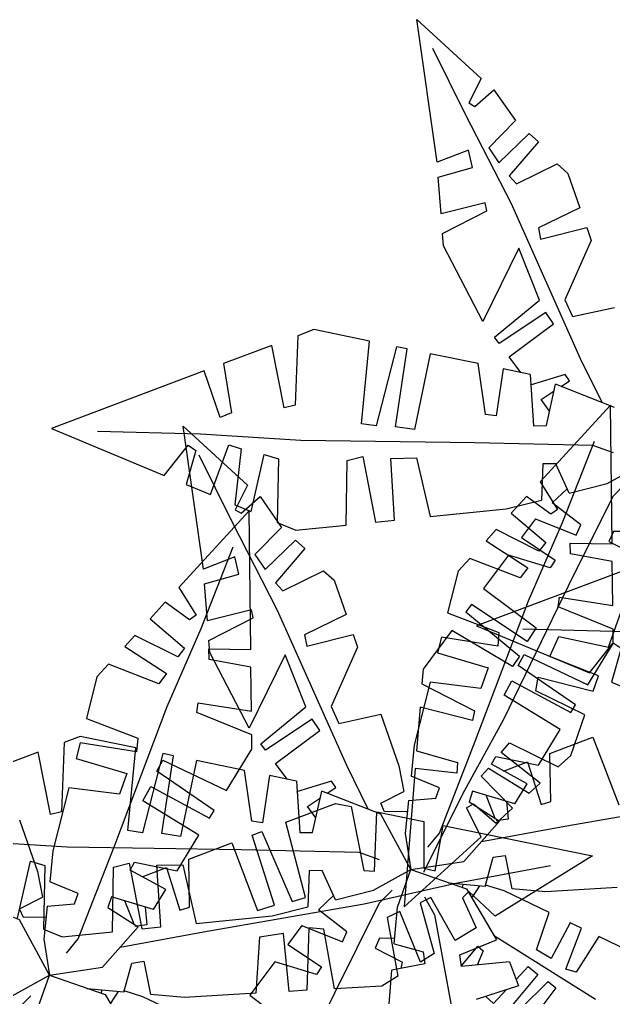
# Model space of a CAD drawing. Header units: millimetres. Extents: x 266 to 2266, y 192 to 2476.
# Drawn here: x 512.6 to 553.2, y 1519.3 to 1586.2 of the extents above; entities that cross this region are included whole.
import ezdxf

# ---------------------------------------------------------------- set-up
doc = ezdxf.new("R2010")
doc.units = ezdxf.units.MM
doc.layers.add('PALMA_pianta - trees palm', color=74, linetype='Continuous', lineweight=25)

msp = doc.modelspace()

# ---------------------------------------------------------------- linework, layer by layer
at = {"layer": 'PALMA_pianta - trees palm'}
for p, q in [((541.132, 1576.397), (539.74, 1586.153)), ((539.74, 1586.153), (544.154, 1582.13)), ((543.075, 1579.675), (540.833, 1584.179)), ((544.154, 1582.13), (543.308, 1580.453)), ((543.712, 1580.222), (545.012, 1581.348)), ((545.012, 1581.348), (546.482, 1579.243)), ((543.308, 1580.453), (543.712, 1580.222)), ((546.209, 1573.559), (543.075, 1579.675)), ((546.482, 1579.243), (544.661, 1577.397)), ((545.349, 1576.359), (547.433, 1578.376)), ((547.433, 1578.376), (548.067, 1577.798)), ((547.433, 1578.376), (548.067, 1577.798)), ((544.661, 1577.397), (545.349, 1576.359)), ((548.067, 1577.798), (546.069, 1575.464)), ((543.275, 1577.225), (541.132, 1576.397)), ((543.558, 1576.044), (543.275, 1577.225)), ((541.211, 1575.38), (543.558, 1576.044)), ((546.558, 1574.915), (549.348, 1576.288)), ((549.348, 1576.288), (550.072, 1575.628)), ((541.406, 1572.871), (541.211, 1575.38)), ((546.069, 1575.464), (546.558, 1574.915)), ((550.072, 1575.628), (550.889, 1573.295)), ((544.42, 1573.619), (541.406, 1572.871)), ((544.534, 1573.07), (544.42, 1573.619)), ((550.933, 1562.966), (546.209, 1573.559)), ((550.889, 1573.295), (548.054, 1571.912)), ((541.511, 1571.521), (544.534, 1573.07)), ((541.576, 1570.689), (541.511, 1571.521)), ((548.054, 1571.912), (548.196, 1571.133)), ((548.196, 1571.133), (551.364, 1571.937)), ((551.364, 1571.937), (551.672, 1571.056)), ((551.364, 1571.937), (551.672, 1571.056)), ((544.252, 1565.521), (541.576, 1570.689)), ((551.672, 1571.056), (549.873, 1567.007)), ((546.723, 1570.528), (544.252, 1565.521)), ((548.141, 1566.98), (546.723, 1570.528)), ((545.056, 1564.444), (548.141, 1566.98)), ((549.873, 1567.007), (550.39, 1565.852)), ((548.572, 1566.143), (545.373, 1564.018)), ((549.09, 1565.363), (548.572, 1566.143)), ((550.39, 1565.852), (553.263, 1566.471)), ((546.06, 1563.098), (549.09, 1565.363)), ((532.7, 1564.96), (531.607, 1564.548)), ((536.509, 1564.173), (532.7, 1564.96)), ((531.607, 1564.548), (531.434, 1559.796)), ((535.956, 1558.528), (536.509, 1564.173)), ((545.373, 1564.018), (545.056, 1564.444)), ((545.373, 1564.018), (545.056, 1564.444)), ((529.832, 1563.881), (526.535, 1562.64)), ((530.671, 1559.616), (529.832, 1563.881)), ((538.352, 1563.793), (536.965, 1558.376)), ((538.282, 1558.326), (539.08, 1563.643)), ((539.08, 1563.643), (538.352, 1563.793)), ((539.08, 1563.643), (538.352, 1563.793)), ((540.654, 1563.318), (539.578, 1558.131)), ((543.945, 1562.638), (540.654, 1563.318)), ((526.535, 1562.64), (527.085, 1559.27)), ((544.447, 1559.169), (543.945, 1562.638)), ((546.85, 1562.038), (546.06, 1563.098)), ((552.409, 1559.986), (550.933, 1562.966)), ((525.198, 1562.137), (514.759, 1558.209)), ((526.3, 1558.946), (525.198, 1562.137)), ((545.654, 1562.285), (545.167, 1559.061)), ((547.504, 1561.903), (545.654, 1562.285)), ((549.892, 1561.899), (547.495, 1561.174)), ((547.504, 1561.903), (547.716, 1558.383)), ((549.604, 1561.083), (550.18, 1561.466)), ((550.18, 1561.466), (549.892, 1561.899)), ((548.241, 1560.175), (549.133, 1560.769)), ((548.602, 1558.398), (549.235, 1561.227)), ((553.271, 1559.649), (549.235, 1561.227)), ((548.824, 1559.393), (548.241, 1560.175)), ((527.085, 1559.27), (526.3, 1558.946)), ((531.434, 1559.796), (530.671, 1559.616)), ((552.98, 1559.806), (548.174, 1554.566)), ((553.092, 1550.322), (552.98, 1559.806)), ((545.167, 1559.061), (544.447, 1559.169)), ((514.759, 1558.209), (522.479, 1554.998)), ((524.953, 1557.821), (517.91, 1557.994)), ((525.154, 1548.596), (523.761, 1558.352)), ((523.761, 1558.352), (528.175, 1554.328)), ((536.965, 1558.376), (535.956, 1558.528)), ((539.578, 1558.131), (538.282, 1558.326)), ((547.716, 1558.383), (548.602, 1558.398)), ((531.808, 1557.382), (524.953, 1557.821)), ((543.712, 1557.216), (531.808, 1557.382)), ((549.714, 1551.769), (551.894, 1557.349)), ((522.479, 1554.998), (524.103, 1557.065)), ((524.636, 1556.69), (523.979, 1554.373)), ((524.103, 1557.065), (524.636, 1556.69)), ((525.643, 1553.682), (526.904, 1557.086)), ((526.904, 1557.086), (527.747, 1556.812)), ((527.747, 1556.812), (527.306, 1552.99)), ((551.784, 1557.035), (543.712, 1557.216)), ((553.181, 1556.531), (551.784, 1557.035)), ((527.097, 1551.873), (524.854, 1556.378)), ((528.415, 1552.528), (529.309, 1556.43)), ((529.309, 1556.43), (530.296, 1556.135)), ((530.296, 1556.135), (530.208, 1551.782)), ((534.918, 1551.603), (534.991, 1556.019)), ((534.991, 1556.019), (536.064, 1556.3)), ((536.064, 1556.3), (536.922, 1551.806)), ((537.958, 1556.163), (539.729, 1556.192)), ((538.222, 1551.937), (537.958, 1556.163)), ((539.729, 1556.192), (540.647, 1552.183)), ((548.356, 1555.781), (548.269, 1553.317)), ((549.242, 1555.796), (548.356, 1555.781)), ((550.16, 1553.792), (549.242, 1555.796)), ((552.767, 1554.447), (555.321, 1555.863)), ((548.174, 1554.566), (549.355, 1552.668)), ((523.979, 1554.373), (525.643, 1553.682)), ((528.175, 1554.328), (527.329, 1552.652)), ((550.024, 1554.088), (549.001, 1553.116)), ((550.16, 1553.792), (552.767, 1554.447)), ((554.036, 1554.458), (553.144, 1553.566)), ((527.733, 1552.421), (529.033, 1553.546)), ((529.033, 1553.546), (530.504, 1551.442)), ((545.846, 1552.708), (548.269, 1553.317)), ((547.24, 1553.547), (546.204, 1552.419)), ((548.901, 1552.351), (547.24, 1553.547)), ((553.144, 1553.566), (550.095, 1547.422)), ((528.28, 1552.583), (523.473, 1547.342)), ((527.306, 1552.99), (528.415, 1552.528)), ((527.306, 1552.99), (528.415, 1552.528)), ((527.329, 1552.652), (527.733, 1552.421)), ((528.392, 1543.099), (528.28, 1552.583)), ((540.647, 1552.183), (545.846, 1552.708)), ((549.355, 1552.668), (548.901, 1552.351)), ((550.949, 1551.609), (549.001, 1553.116)), ((536.922, 1551.806), (538.222, 1551.937)), ((536.922, 1551.806), (538.222, 1551.937)), ((546.204, 1552.419), (548.56, 1550.423)), ((547.856, 1552.029), (546.896, 1550.744)), ((547.856, 1552.029), (550.64, 1550.923)), ((530.231, 1545.758), (527.097, 1551.873)), ((530.504, 1551.442), (528.682, 1549.595)), ((530.208, 1551.782), (531.475, 1551.255)), ((531.475, 1551.255), (534.918, 1551.603)), ((545.169, 1551.29), (544.479, 1550.537)), ((545.169, 1551.29), (544.479, 1550.537)), ((548.097, 1549.829), (545.169, 1551.29)), ((547.374, 1546.417), (549.714, 1551.769)), ((550.64, 1550.923), (550.949, 1551.609)), ((529.37, 1548.558), (531.455, 1550.575)), ((531.455, 1550.575), (532.088, 1549.997)), ((531.455, 1550.575), (532.088, 1549.997)), ((546.896, 1550.744), (549.2, 1549.206)), ((553.181, 1551.163), (552.873, 1550.477)), ((554.21, 1551.154), (553.181, 1551.163)), ((525.013, 1544.546), (527.194, 1550.126)), ((532.088, 1549.997), (530.09, 1547.663)), ((544.479, 1550.537), (547.338, 1548.69)), ((548.56, 1550.423), (548.097, 1549.829)), ((550.222, 1550.367), (553.092, 1550.322)), ((550.253, 1549.645), (550.222, 1550.367)), ((552.873, 1550.477), (554.737, 1549.521)), ((527.296, 1549.424), (525.154, 1548.596)), ((527.58, 1548.243), (527.296, 1549.424)), ((528.682, 1549.595), (529.37, 1548.558)), ((543.362, 1549.32), (542.574, 1548.46)), ((546.816, 1547.988), (543.362, 1549.32)), ((546.008, 1549.556), (544.299, 1547.27)), ((548.857, 1548.691), (546.008, 1549.556)), ((553.107, 1549.107), (550.253, 1549.645)), ((554.275, 1548.634), (543.836, 1544.706)), ((547.338, 1548.69), (546.816, 1547.988)), ((549.2, 1549.206), (548.857, 1548.691)), ((553.142, 1546.112), (553.107, 1549.107)), ((525.233, 1547.579), (527.58, 1548.243)), ((530.58, 1547.114), (533.37, 1548.487)), ((533.37, 1548.487), (534.094, 1547.827)), ((542.574, 1548.46), (541.853, 1545.607)), ((523.473, 1547.342), (524.655, 1545.445)), ((525.428, 1545.07), (525.233, 1547.579)), ((530.09, 1547.663), (530.58, 1547.114)), ((534.094, 1547.827), (534.91, 1545.494)), ((544.299, 1547.27), (547.901, 1544.573)), ((550.095, 1547.422), (545.675, 1538.326)), ((549.413, 1546.015), (549.49, 1546.678)), ((549.49, 1546.678), (553.142, 1546.112)), ((522.539, 1546.324), (521.504, 1545.195)), ((524.201, 1545.128), (522.539, 1546.324)), ((543.481, 1546.176), (543.103, 1545.671)), ((543.481, 1546.176), (543.103, 1545.671)), ((547.283, 1543.646), (543.481, 1546.176)), ((543.789, 1536.95), (547.374, 1546.417)), ((553.161, 1544.499), (549.413, 1546.015)), ((552.861, 1543.25), (553.856, 1546.084)), ((524.655, 1545.445), (524.201, 1545.128)), ((528.441, 1545.818), (525.428, 1545.07)), ((525.533, 1543.72), (528.555, 1545.269)), ((528.555, 1545.269), (528.441, 1545.818)), ((534.955, 1535.165), (530.231, 1545.758)), ((534.91, 1545.494), (532.075, 1544.111)), ((541.853, 1545.607), (545.362, 1544.268)), ((543.103, 1545.671), (546.77, 1542.65)), ((521.504, 1545.195), (523.86, 1543.2)), ((522.674, 1539.194), (525.013, 1544.546)), ((543.836, 1544.706), (551.557, 1541.494)), ((547.901, 1544.573), (547.283, 1543.646)), ((520.469, 1544.067), (519.778, 1543.314)), ((520.469, 1544.067), (519.778, 1543.314)), ((523.396, 1542.606), (520.469, 1544.067)), ((532.075, 1544.111), (532.218, 1543.331)), ((532.218, 1543.331), (535.386, 1544.136)), ((535.386, 1544.136), (535.694, 1543.255)), ((535.386, 1544.136), (535.694, 1543.255)), ((542.146, 1544.39), (540.168, 1541.744)), ((541.434, 1543.946), (541.162, 1542.869)), ((541.434, 1543.946), (541.162, 1542.869)), ((545.276, 1543.329), (541.434, 1543.946)), ((546.29, 1541.929), (542.146, 1544.39)), ((545.362, 1544.268), (545.276, 1543.329)), ((554.03, 1544.318), (546.988, 1544.491)), ((548.83, 1542.616), (549.446, 1543.989)), ((549.446, 1543.989), (552.861, 1543.25)), ((553.173, 1543.506), (553.161, 1544.499)), ((519.778, 1543.314), (522.638, 1541.467)), ((525.597, 1542.888), (525.533, 1543.72)), ((535.694, 1543.255), (533.895, 1539.206)), ((551.44, 1540.69), (553.173, 1543.506)), ((551.557, 1541.494), (553.18, 1543.561)), ((553.18, 1543.561), (553.713, 1543.186)), ((523.86, 1543.2), (523.396, 1542.606)), ((525.521, 1543.143), (528.392, 1543.099)), ((525.553, 1542.422), (525.521, 1543.143)), ((528.273, 1537.72), (525.597, 1542.888)), ((530.744, 1542.727), (528.273, 1537.72)), ((532.162, 1539.179), (530.744, 1542.727)), ((541.162, 1542.869), (544.617, 1541.855)), ((546.77, 1542.65), (546.29, 1541.929)), ((546.674, 1542.007), (547.087, 1542.769)), ((547.087, 1542.769), (551.44, 1540.69)), ((552.175, 1541.296), (548.83, 1542.616)), ((553.713, 1543.186), (553.057, 1540.87)), ((518.662, 1542.096), (517.873, 1541.237)), ((522.116, 1540.764), (518.662, 1542.096)), ((528.406, 1541.884), (525.553, 1542.422)), ((528.442, 1538.889), (528.406, 1541.884)), ((550.601, 1539.327), (546.674, 1542.007)), ((517.873, 1541.237), (517.153, 1538.384)), ((522.638, 1541.467), (522.116, 1540.764)), ((540.168, 1541.744), (540.09, 1540.755)), ((544.617, 1541.855), (544.126, 1540.43)), ((547.871, 1540.282), (548.041, 1541.209)), ((548.041, 1541.209), (551.808, 1540.249)), ((551.808, 1540.249), (552.175, 1541.296)), ((551.808, 1540.249), (552.175, 1541.296)), ((540.655, 1540.859), (539.568, 1536.551)), ((540.09, 1540.755), (543.683, 1538.909)), ((544.126, 1540.43), (540.655, 1540.859)), ((545.72, 1539.988), (546.251, 1540.968)), ((546.251, 1540.968), (550.27, 1538.789)), ((553.057, 1540.87), (554.72, 1540.178)), ((549.554, 1537.624), (545.72, 1539.988)), ((551.241, 1538.634), (547.871, 1540.282)), ((519.089, 1529.727), (522.674, 1539.194)), ((524.712, 1538.792), (524.79, 1539.455)), ((524.79, 1539.455), (528.442, 1538.889)), ((533.895, 1539.206), (534.412, 1538.051)), ((550.27, 1538.789), (550.601, 1539.327)), ((550.27, 1538.789), (550.601, 1539.327)), ((528.461, 1537.276), (524.712, 1538.792)), ((529.077, 1536.642), (532.162, 1539.179)), ((534.412, 1538.051), (537.284, 1538.67)), ((537.284, 1538.67), (538.517, 1535.147)), ((539.964, 1539.149), (539.729, 1536.166)), ((543.547, 1538.257), (539.964, 1539.149)), ((543.683, 1538.909), (543.547, 1538.257)), ((550.267, 1535.86), (551.241, 1538.634)), ((517.153, 1538.384), (520.662, 1537.045)), ((532.594, 1538.342), (529.395, 1536.217)), ((533.112, 1537.562), (532.594, 1538.342)), ((545.675, 1538.326), (542.865, 1533.211)), ((528.473, 1536.283), (528.461, 1537.276)), ((530.081, 1535.297), (533.112, 1537.562)), ((548.056, 1535.191), (549.554, 1537.624)), ((515.628, 1536.747), (515.456, 1531.995)), ((516.721, 1537.158), (515.628, 1536.747)), ((516.734, 1536.723), (516.462, 1535.646)), ((516.734, 1536.723), (516.462, 1535.646)), ((520.53, 1536.372), (516.721, 1537.158)), ((520.575, 1536.106), (516.734, 1536.723)), ((520.662, 1537.045), (520.575, 1536.106)), ((529.395, 1536.217), (529.077, 1536.642)), ((529.395, 1536.217), (529.077, 1536.642)), ((539.568, 1536.551), (539.351, 1534.438)), ((541.304, 1530.549), (543.789, 1536.95)), ((545.506, 1536.06), (546.089, 1536.713)), ((546.089, 1536.713), (549.406, 1535.076)), ((548.85, 1535.998), (551.789, 1537.111)), ((551.789, 1537.111), (553.548, 1532.479)), ((513.854, 1536.079), (510.556, 1534.839)), ((514.692, 1531.815), (513.854, 1536.079)), ((519.978, 1530.726), (520.53, 1536.372)), ((522.374, 1535.992), (520.986, 1530.575)), ((523.101, 1535.841), (522.374, 1535.992)), ((523.101, 1535.841), (522.374, 1535.992)), ((526.74, 1533.467), (528.473, 1536.283)), ((539.729, 1536.166), (542.52, 1535.373)), ((548.185, 1533.965), (545.506, 1536.06)), ((548.898, 1532.72), (548.85, 1535.998)), ((549.406, 1535.076), (550.267, 1535.86)), ((516.462, 1535.646), (519.917, 1534.631)), ((521.973, 1534.784), (522.387, 1535.546)), ((522.304, 1530.524), (523.101, 1535.841)), ((522.387, 1535.546), (526.74, 1533.467)), ((524.675, 1535.516), (523.6, 1530.33)), ((527.966, 1534.837), (524.675, 1535.516)), ((530.872, 1534.237), (530.081, 1535.297)), ((542.52, 1535.373), (542.486, 1534.653)), ((544.842, 1535.252), (545.138, 1535.796)), ((547.279, 1533.927), (544.842, 1535.252)), ((545.138, 1535.796), (548.056, 1535.191)), ((545.671, 1534.794), (547.323, 1535.42)), ((547.323, 1535.42), (548.249, 1532.513)), ((519.917, 1534.631), (519.426, 1533.207)), ((525.901, 1532.104), (521.973, 1534.784)), ((528.468, 1531.368), (527.966, 1534.837)), ((536.43, 1532.185), (534.955, 1535.165)), ((538.517, 1535.147), (538.856, 1533.396)), ((539.634, 1534.956), (538.891, 1525.51)), ((542.486, 1534.653), (539.634, 1534.956)), ((544.135, 1534.447), (544.649, 1534.996)), ((544.649, 1534.996), (547.43, 1533.279)), ((529.675, 1534.484), (529.188, 1531.26)), ((531.525, 1534.102), (529.675, 1534.484)), ((533.913, 1534.098), (531.517, 1533.373)), ((531.525, 1534.102), (531.737, 1530.582)), ((534.201, 1533.665), (533.913, 1534.098)), ((541.296, 1533.653), (539.351, 1534.438)), ((546.298, 1532.249), (544.135, 1534.447)), ((546.437, 1532.559), (547.279, 1533.927)), ((547.43, 1533.279), (548.185, 1533.965)), ((547.43, 1533.279), (548.185, 1533.965)), ((515.955, 1533.636), (514.867, 1529.328)), ((519.426, 1533.207), (515.955, 1533.636)), ((521.019, 1532.765), (521.551, 1533.745)), ((521.551, 1533.745), (525.57, 1531.566)), ((532.623, 1530.596), (533.257, 1533.425)), ((537.292, 1531.848), (533.257, 1533.425)), ((533.625, 1533.281), (534.201, 1533.665)), ((537.288, 1532.593), (538.856, 1533.396)), ((542.865, 1533.211), (540.193, 1527.856)), ((541.051, 1532.941), (541.296, 1533.653)), ((543.562, 1533.41), (543.316, 1532.698)), ((546.437, 1532.559), (543.562, 1533.41)), ((524.853, 1530.401), (521.019, 1532.765)), ((530.792, 1531.29), (534.194, 1532.578)), ((532.262, 1532.374), (533.154, 1532.968)), ((534.194, 1532.578), (535.264, 1532.359)), ((537.547, 1532.016), (537.288, 1532.593)), ((539.183, 1532.789), (538.95, 1530.514)), ((539.183, 1532.789), (541.051, 1532.941)), ((543.141, 1532.285), (543.622, 1532.559)), ((543.316, 1532.698), (545.394, 1531.371)), ((543.622, 1532.559), (545.166, 1531.219)), ((545.112, 1531.552), (544.48, 1533.138)), ((545.875, 1532.725), (545.995, 1531.512)), ((548.249, 1532.513), (548.898, 1532.72)), ((549.865, 1531.024), (560.836, 1532.933)), ((515.456, 1531.995), (514.692, 1531.815)), ((525.57, 1531.566), (525.901, 1532.104)), ((525.57, 1531.566), (525.901, 1532.104)), ((532.846, 1531.591), (532.262, 1532.374)), ((535.264, 1532.359), (536.124, 1527.995)), ((536.856, 1527.942), (537.002, 1532.004)), ((537.002, 1532.004), (540.23, 1531.345)), ((539.342, 1528.062), (537.292, 1531.848)), ((539.121, 1532.028), (537.547, 1532.016)), ((544.146, 1530.29), (543.141, 1532.285)), ((545.166, 1531.219), (546.298, 1532.249)), ((512.584, 1531.447), (513.816, 1527.924)), ((529.188, 1531.26), (528.468, 1531.368)), ((532.135, 1526.157), (530.792, 1531.29)), ((540.23, 1531.345), (540.22, 1528.151)), ((542.962, 1528.603), (545.394, 1531.371)), ((545.995, 1531.512), (545.174, 1531.394)), ((520.986, 1530.575), (519.978, 1530.726)), ((523.6, 1530.33), (522.304, 1530.524)), ((528.495, 1530.42), (529.145, 1530.666)), ((528.495, 1530.42), (529.145, 1530.666)), ((529.145, 1530.666), (531.226, 1525.868)), ((531.737, 1530.582), (532.623, 1530.596)), ((538.95, 1530.514), (539.342, 1528.062)), ((540.496, 1529.579), (541.304, 1530.549)), ((540.993, 1527.967), (541.54, 1531.078)), ((541.54, 1531.078), (551.761, 1528.99)), ((544.175, 1529.984), (549.865, 1531.024)), ((515.83, 1529.58), (508.974, 1530.02)), ((523.356, 1527.968), (524.853, 1530.401)), ((524.149, 1528.775), (527.089, 1529.888)), ((527.089, 1529.888), (528.848, 1525.256)), ((530.016, 1525.627), (528.495, 1530.42)), ((538.891, 1525.51), (544.146, 1530.29)), ((514.867, 1529.328), (514.651, 1527.215)), ((527.733, 1529.414), (515.83, 1529.58)), ((516.604, 1523.326), (519.089, 1529.727)), ((535.806, 1529.234), (527.733, 1529.414)), ((537.202, 1528.73), (535.806, 1529.234)), ((512.436, 1524.727), (513.331, 1528.629)), ((513.331, 1528.629), (514.317, 1528.333)), ((519.012, 1528.218), (520.085, 1528.499)), ((520.085, 1528.499), (520.944, 1524.005)), ((520.142, 1528.028), (520.437, 1528.573)), ((520.437, 1528.573), (523.356, 1527.968)), ((524.198, 1525.496), (524.149, 1528.775)), ((539.342, 1528.062), (542.962, 1528.603)), ((544.415, 1526.91), (544.967, 1528.896)), ((544.967, 1528.896), (545.787, 1529.014)), ((551.761, 1528.99), (545.104, 1524.884)), ((545.787, 1529.014), (546.231, 1526.75)), ((513.816, 1527.924), (514.156, 1526.172)), ((514.317, 1528.333), (514.23, 1523.981)), ((518.939, 1523.802), (519.012, 1528.218)), ((522.578, 1526.704), (520.142, 1528.028)), ((520.971, 1527.571), (522.623, 1528.197)), ((521.979, 1528.362), (523.751, 1528.391)), ((522.243, 1524.136), (521.979, 1528.362)), ((522.623, 1528.197), (523.549, 1525.29)), ((523.751, 1528.391), (524.669, 1524.381)), ((532.377, 1527.98), (532.29, 1525.516)), ((533.263, 1527.995), (532.377, 1527.98)), ((534.181, 1525.991), (533.263, 1527.995)), ((536.124, 1527.995), (536.856, 1527.942)), ((536.789, 1526.646), (539.342, 1528.062)), ((538.416, 1525.496), (539.342, 1528.062)), ((539.342, 1528.062), (543.139, 1526.735)), ((540.22, 1528.151), (540.993, 1527.967)), ((542.403, 1527.127), (548.882, 1528.326)), ((516.596, 1526.43), (514.651, 1527.215)), ((521.737, 1525.336), (522.578, 1526.704)), ((534.181, 1525.991), (536.789, 1526.646)), ((536.135, 1525.71), (542.403, 1527.127)), ((538.057, 1526.657), (537.165, 1525.765)), ((544.415, 1526.91), (541.91, 1527.13)), ((542.88, 1527.045), (542.855, 1526.835)), ((543.299, 1526.554), (542.862, 1526.129)), ((543.139, 1526.735), (545.196, 1523.248)), ((545.104, 1524.884), (543.299, 1526.554)), ((543.507, 1526.112), (544.056, 1526.942)), ((545.707, 1526.594), (544.437, 1526.99)), ((548.788, 1525.115), (545.707, 1526.594)), ((548.559, 1526.546), (546.231, 1526.75)), ((553.438, 1526.827), (548.559, 1526.546)), ((512.592, 1524.624), (508.556, 1526.202)), ((512.588, 1525.37), (514.156, 1526.172)), ((516.35, 1525.718), (516.596, 1526.43)), ((518.861, 1526.187), (518.616, 1525.475)), ((521.737, 1525.336), (518.861, 1526.187)), ((520.411, 1524.328), (519.78, 1525.915)), ((531.226, 1525.868), (532.135, 1526.157)), ((534.045, 1526.287), (533.023, 1525.315)), ((540.709, 1526.161), (539.971, 1525.783)), ((540.277, 1526.188), (540.95, 1524.975)), ((542.376, 1523.202), (540.709, 1526.161)), ((542.862, 1526.129), (543.81, 1524.086)), ((512.846, 1524.793), (512.588, 1525.37)), ((514.482, 1525.565), (514.25, 1523.291)), ((514.482, 1525.565), (516.35, 1525.718)), ((518.616, 1525.475), (520.693, 1524.148)), ((521.174, 1525.502), (521.294, 1524.288)), ((523.549, 1525.29), (524.198, 1525.496)), ((525.165, 1523.801), (536.135, 1525.71)), ((528.848, 1525.256), (530.016, 1525.627)), ((529.867, 1524.907), (532.29, 1525.516)), ((534.97, 1523.808), (533.023, 1525.315)), ((537.165, 1525.765), (534.116, 1519.62)), ((538.584, 1525.2), (537.716, 1524.781)), ((538.2, 1522.993), (538.416, 1525.496)), ((539.986, 1521.728), (538.584, 1525.2)), ((539.971, 1525.783), (540.942, 1522.317)), ((514.642, 1520.839), (512.592, 1524.624)), ((514.421, 1524.805), (512.846, 1524.793)), ((524.669, 1524.381), (529.867, 1524.907)), ((537.716, 1524.781), (538.439, 1520.774)), ((540.95, 1524.975), (542.32, 1517.555)), ((547.934, 1522.564), (548.788, 1525.115)), ((514.23, 1523.981), (515.496, 1523.454)), ((518.262, 1521.38), (520.693, 1524.148)), ((521.294, 1524.288), (520.474, 1524.171)), ((520.944, 1524.005), (522.243, 1524.136)), ((520.944, 1524.005), (522.243, 1524.136)), ((531.878, 1524.228), (530.917, 1522.942)), ((531.878, 1524.228), (534.662, 1523.121)), ((532.364, 1524.084), (532.234, 1519.806)), ((533.397, 1523.982), (532.364, 1524.084)), ((534.115, 1519.914), (533.397, 1523.982)), ((543.81, 1524.086), (542.376, 1523.202)), ((550.226, 1524.425), (548.933, 1521.976)), ((549.943, 1521.254), (550.996, 1524.056)), ((550.996, 1524.056), (550.226, 1524.425)), ((550.996, 1524.056), (550.226, 1524.425)), ((514.25, 1523.291), (514.642, 1520.839)), ((515.496, 1523.454), (518.939, 1523.802)), ((515.796, 1522.356), (516.604, 1523.326)), ((519.475, 1522.761), (525.165, 1523.801)), ((528.994, 1523.443), (528.738, 1519.604)), ((530.635, 1523.678), (528.994, 1523.443)), ((531.014, 1519.735), (530.635, 1523.678)), ((534.662, 1523.121), (534.97, 1523.808)), ((537.202, 1523.362), (536.894, 1522.676)), ((538.231, 1523.353), (537.202, 1523.362)), ((542.681, 1522.242), (545.196, 1523.248)), ((544.999, 1523.583), (545.362, 1523.35)), ((545.362, 1523.35), (551.951, 1519.2)), ((552.184, 1523.486), (550.638, 1521.045)), ((554.225, 1522.506), (552.184, 1523.486)), ((530.917, 1522.942), (533.222, 1521.405)), ((536.894, 1522.676), (538.758, 1521.72)), ((538.2, 1522.993), (540.186, 1522.445)), ((542.793, 1521.472), (543.921, 1522.816)), ((544.286, 1522.51), (543.866, 1521.53)), ((543.921, 1522.816), (544.286, 1522.51)), ((548.933, 1521.976), (547.934, 1522.564)), ((540.942, 1522.317), (539.986, 1521.728)), ((540.942, 1522.317), (539.986, 1521.728)), ((540.186, 1522.445), (540.304, 1521.625)), ((542.8, 1521.423), (542.681, 1522.242)), ((514.642, 1520.839), (518.262, 1521.38)), ((519.714, 1519.687), (520.266, 1521.673)), ((520.266, 1521.673), (521.087, 1521.791)), ((521.087, 1521.791), (521.531, 1519.527)), ((530.03, 1521.755), (528.32, 1519.469)), ((532.879, 1520.89), (530.03, 1521.755)), ((533.222, 1521.405), (532.879, 1520.89)), ((537.844, 1518.852), (538.044, 1521.178)), ((540.304, 1521.625), (538.044, 1521.178)), ((538.677, 1521.303), (538.758, 1521.72)), ((546.079, 1521.752), (542.8, 1521.423)), ((546.079, 1521.752), (546.707, 1520.102)), ((546.535, 1520.553), (547.357, 1521.43)), ((547.357, 1521.43), (548.014, 1520.88)), ((550.638, 1521.045), (549.943, 1521.254)), ((512.088, 1519.422), (514.642, 1520.839)), ((513.715, 1518.272), (514.642, 1520.839)), ((514.642, 1520.839), (518.439, 1519.512)), ((538.439, 1520.774), (537.347, 1520.1)), ((548.014, 1520.88), (546.071, 1518.558)), ((519.714, 1519.687), (517.209, 1519.907)), ((518.18, 1519.822), (518.155, 1519.612)), ((537.347, 1520.1), (534.115, 1519.914)), ((546.707, 1520.102), (543.805, 1519.172)), ((544.989, 1518.901), (545.859, 1519.831)), ((546.851, 1518.571), (548.733, 1520.402)), ((549.244, 1519.974), (547.591, 1517.78)), ((548.733, 1520.402), (549.244, 1519.974)), ((513.357, 1519.434), (512.465, 1518.542)), ((518.439, 1519.512), (520.496, 1516.025)), ((518.807, 1518.888), (519.355, 1519.719)), ((521.007, 1519.371), (519.736, 1519.767)), ((524.088, 1517.892), (521.007, 1519.371)), ((523.859, 1519.323), (521.531, 1519.527)), ((528.738, 1519.604), (523.859, 1519.323)), ((528.32, 1519.469), (531.922, 1516.771)), ((534.116, 1519.62), (529.697, 1510.524)), ((532.234, 1519.806), (531.014, 1519.735)), ((532.234, 1519.806), (531.014, 1519.735)), ((544.471, 1519.386), (544.989, 1518.901))]:
    msp.add_line(p, q, dxfattribs=at)

doc.saveas('drawing.dxf')
